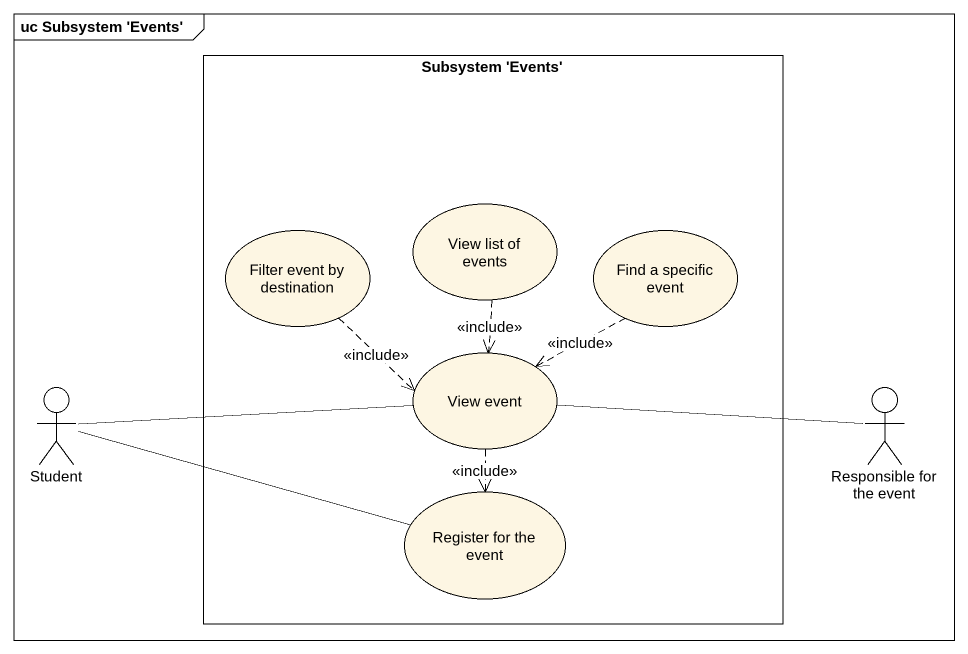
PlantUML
@startuml
mainframe uc Subsystem 'Events'
rectangle "Subsystem 'Events'" as Subsystem_Events {
  usecase "Filter event by destination" as Filter_event_by_destination
  usecase "View list of events" as View_list_of_events
  usecase "Find a specific event" as Find_a_specific_event
  usecase "View event" as View_event
  usecase "Register for the event" as Register_for_the_event
}
actor Student
actor "Responsible for the event" as Responsible_for_the_event
Filter_event_by_destination ..> View_event : <<include>>
View_list_of_events ..> View_event : <<include>>
Find_a_specific_event ..> View_event : <<include>>
View_event ..> Register_for_the_event : <<include>>
Student -right- View_event
Student -right- Register_for_the_event
Responsible_for_the_event -left- View_event
@enduml
